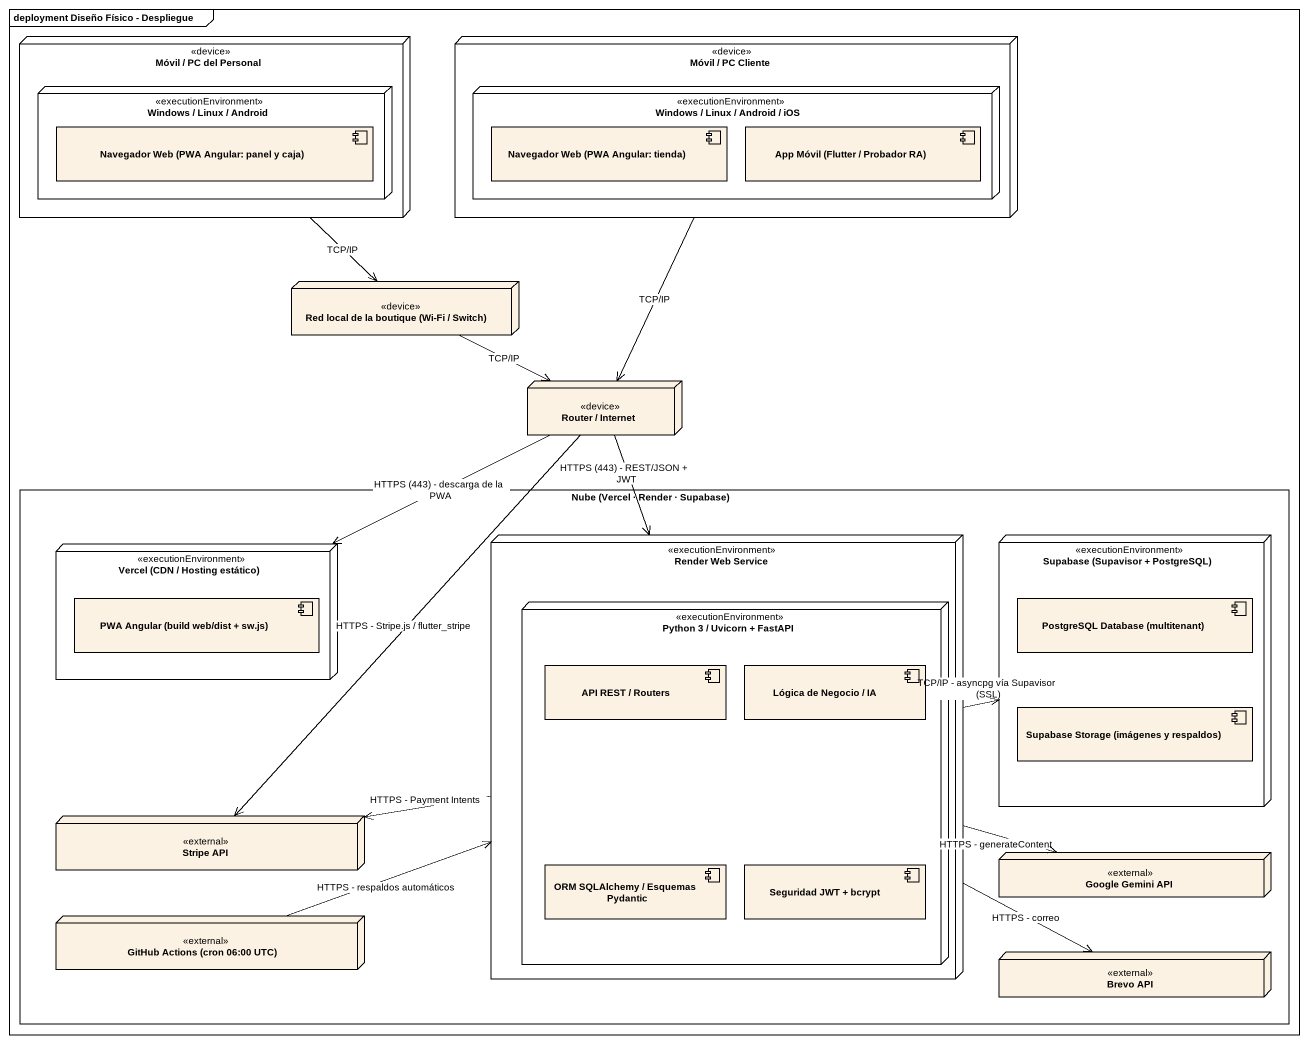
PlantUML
@startuml
mainframe deployment Diseño Físico - Despliegue
node "Móvil / PC del Personal" as Móvil_PC_del_Personal <<device>> {
  node "Windows / Linux / Android" as Windows_Linux_Android <<executionEnvironment>> {
    component "Navegador Web (PWA Angular: panel y caja)" as Navegador_Web_PWA_Angular
  }
}
node "Móvil / PC Cliente" as Móvil_PC_Cliente <<device>> {
  node "Windows / Linux / Android / iOS" as Windows_Linux_Android_iOS <<executionEnvironment>> {
    component "Navegador Web (PWA Angular: tienda)" as Navegador_Web_PWA_Angular_2
    component "App Móvil (Flutter / Probador RA)" as App_Móvil_Flutter_Probador
  }
}
node "Red local de la boutique (Wi-Fi / Switch)" as Red_local_de_la_boutique_Wi <<device>>
node "Router / Internet" as Router_Internet <<device>>
rectangle "Nube (Vercel · Render · Supabase)" as Nube_Vercel_Render_Supabase {
  node "Vercel (CDN / Hosting estático)" as Vercel_CDN_Hosting_estático <<executionEnvironment>> {
    component "PWA Angular (build web/dist + sw.js)" as PWA_Angular_build_web_dist
  }
  node "Render Web Service" as Render_Web_Service <<executionEnvironment>> {
    node "Python 3 / Uvicorn + FastAPI" as Python_3_Uvicorn_FastAPI <<executionEnvironment>> {
      component "API REST / Routers" as API_REST_Routers
      component "Lógica de Negocio / IA" as Lógica_de_Negocio_IA
      component "ORM SQLAlchemy / Esquemas Pydantic" as ORM_SQLAlchemy_Esquemas
      component "Seguridad JWT + bcrypt" as Seguridad_JWT_bcrypt
    }
  }
  node "Supabase (Supavisor + PostgreSQL)" as Supabase_Supavisor <<executionEnvironment>> {
    component "PostgreSQL Database (multitenant)" as PostgreSQL_Database
    component "Supabase Storage (imágenes y respaldos)" as Supabase_Storage_imágenes_y
  }
  node "Stripe API" as Stripe_API <<external>>
  node "Google Gemini API" as Google_Gemini_API <<external>>
  node "GitHub Actions (cron 06:00 UTC)" as GitHub_Actions_cron_06_00 <<external>>
  node "Brevo API" as Brevo_API <<external>>
}
Móvil_PC_del_Personal --> Red_local_de_la_boutique_Wi : TCP/IP
Móvil_PC_Cliente --> Router_Internet : TCP/IP
Red_local_de_la_boutique_Wi -right-> Router_Internet : TCP/IP
Router_Internet -left-> Vercel_CDN_Hosting_estático : HTTPS (443) - descarga de la PWA
Router_Internet --> Render_Web_Service : HTTPS (443) - REST/JSON + JWT
Router_Internet --> Stripe_API : HTTPS - Stripe.js / flutter_stripe
Render_Web_Service -right-> Supabase_Supavisor : TCP/IP - asyncpg vía Supavisor (SSL)
Render_Web_Service -left-> Stripe_API : HTTPS - Payment Intents
Render_Web_Service -right-> Google_Gemini_API : HTTPS - generateContent
Render_Web_Service -right-> Brevo_API : HTTPS - correo
GitHub_Actions_cron_06_00 -right-> Render_Web_Service : HTTPS - respaldos automáticos
@enduml
